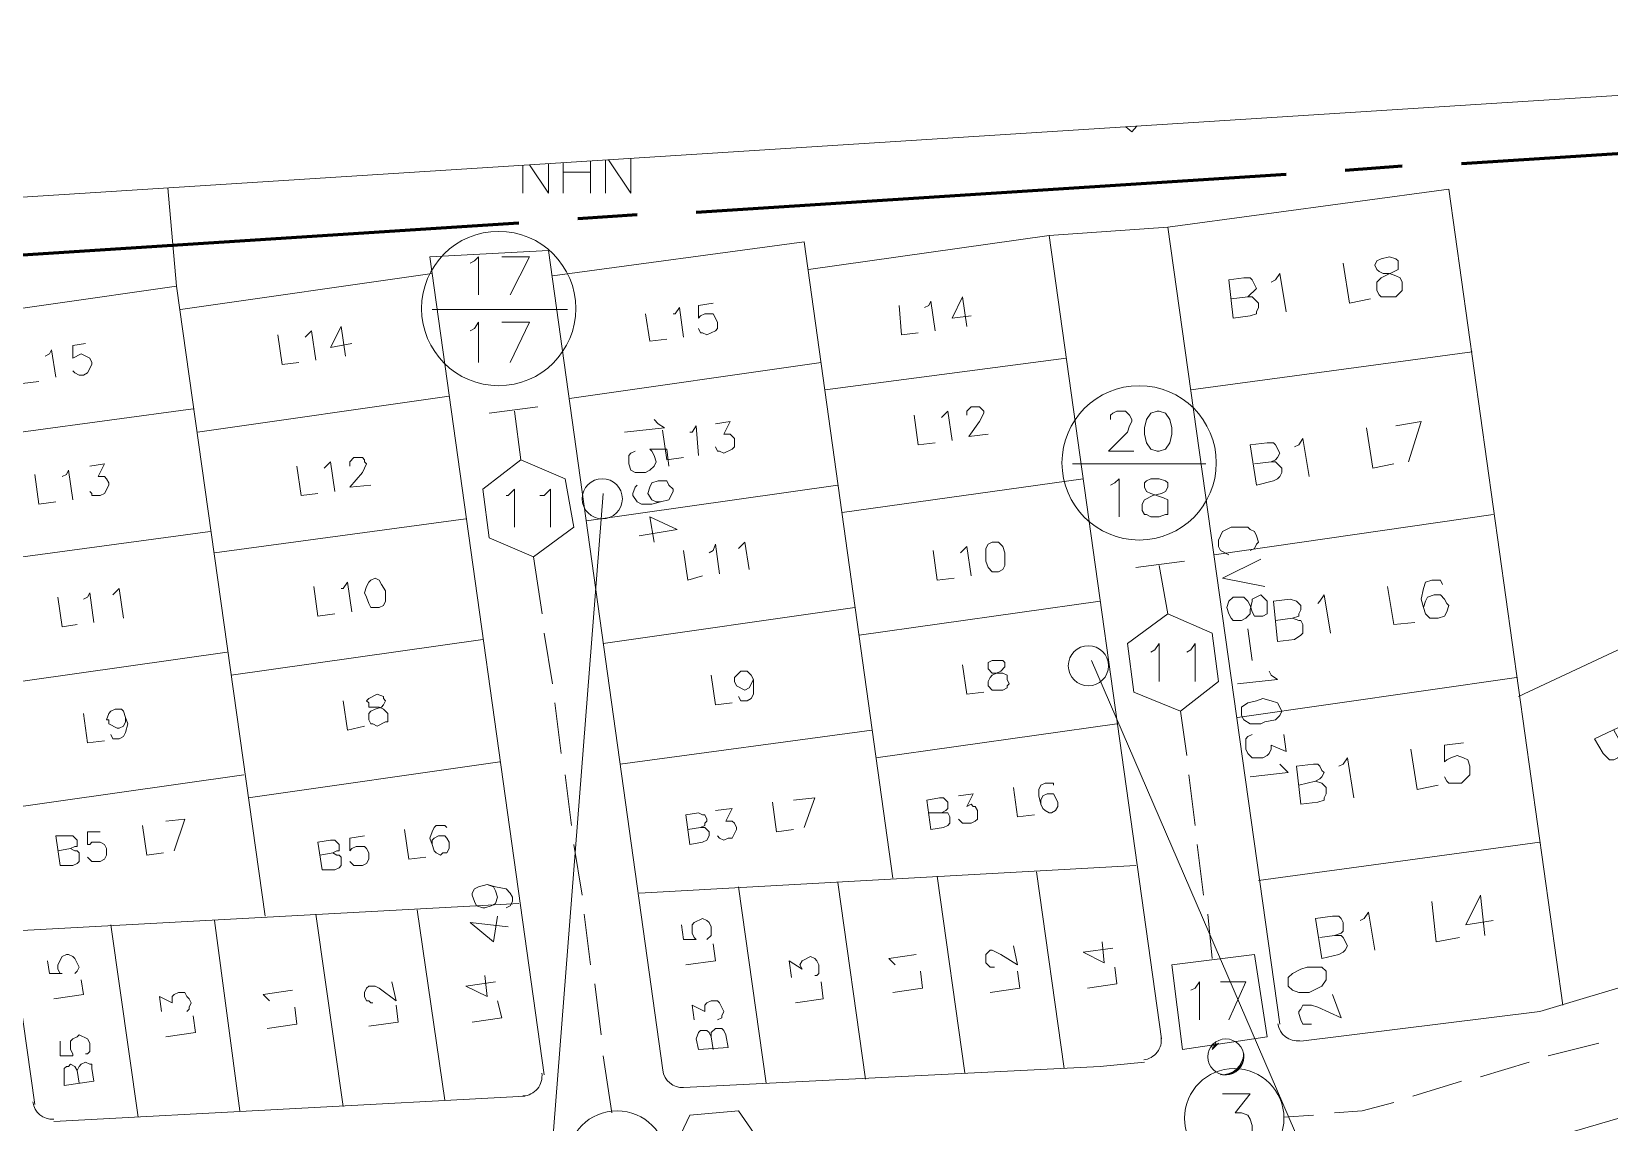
# Model space of a CAD drawing. Header units: millimetres. Extents: x 3.6 to 37.8, y 0.6 to 28.7.
# Drawn here: x 19.515 to 22.628, y 21.483 to 23.635 of the extents above; entities that cross this region are included whole.
import ezdxf

# ---------------------------------------------------------------- set-up
doc = ezdxf.new("R2010")
doc.units = ezdxf.units.MM
for name, color, linetype in [('PDF_0', 7, 'Continuous'), ('PDF_S102$BOUNDARY-NODE', 3, 'Continuous'), ('PDF_S102$Passives-Highleg', 7, 'Continuous'), ('PDF_S102$Passives-Splt2way', 7, 'Continuous'), ('PDF_S102$Passives-TapOffs', 7, 'Continuous'), ('PDF_S102$POLE', 7, 'Continuous'), ('PDF_S102$STRAND', 7, 'Continuous'), ('PDF_S102$Symbols-SelfTerminating', 7, 'Continuous')]:
    doc.layers.add(name, color=color, linetype=linetype)
for name, color, linetype, true_color in [('PDF_S102$Cable-565', 23, 'Continuous', 0xdd8a6d), ('PDF_S102$LOTS', 254, 'Continuous', 0xdcdcdc), ('PDF_S102$ROAD', 8, 'Continuous', 0x7f7f7f), ('PDF_S102$SDU', 157, 'Continuous', 0x396472), ('PDF_S102$Symbols-EndOfLine', 15, 'Continuous', 0x944a4a)]:
    doc.layers.add(name, color=color, linetype=linetype, true_color=true_color)

msp = doc.modelspace()

# ---------------------------------------------------------------- linework, layer by layer
at = {"layer": 'PDF_0', "lineweight": 9}
msp.add_lwpolyline([(28.37407, 23.21161), (26.01802, 23.29084), (26.30158, 28.54921), (21.95227, 28.59091), (22.05235, 25.58434), (22.89052, 23.52436), (13.59559, 22.93222), (13.61644, 22.59862), (13.79158, 21.34762), (13.24531, 21.33094), (13.39543, 19.22509), (13.89166, 19.22926), (13.92919, 18.76222), (13.53721, 18.31186), (13.63729, 17.52373), (14.4838, 17.52373), (14.67562, 15.36367), (14.75068, 14.22526)], dxfattribs=at)
at = {"layer": 'PDF_S102$BOUNDARY-NODE', "lineweight": 60}
for points in [[(22.67368, 24.35419), (23.05315, 23.42011), (22.33591, 23.37424)], [(20.82637, 23.27833), (21.9898, 23.35339)], [(22.10656, 23.36173), (22.21915, 23.37007)], [(19.31266, 23.18242), (20.47609, 23.25748)], [(20.59285, 23.26582), (20.70961, 23.27416)]]:
    msp.add_lwpolyline(points, dxfattribs=at)
at = {"layer": 'PDF_S102$Cable-565', "lineweight": 13}
for points in [[(20.52196, 22.48603), (20.50528, 22.59862)], [(20.54281, 22.34842), (20.52613, 22.4485)], [(20.55949, 22.21081), (20.54698, 22.31089)], [(21.79381, 22.20664), (21.7813, 22.29421)], [(20.58034, 22.06903), (20.56783, 22.16911)], [(21.81049, 22.06903), (21.79798, 22.16911)], [(20.60119, 21.93142), (20.58451, 22.0315)], [(21.82717, 21.93142), (21.81466, 22.0315)], [(20.61787, 21.79381), (20.60536, 21.89389)], [(21.84385, 21.80632), (21.83551, 21.89389)], [(20.63872, 21.6562), (20.62621, 21.75628)], [(22.50688, 21.6145), (22.60696, 21.63952)], [(20.65957, 21.50191), (20.64289, 21.6145)], [(22.37344, 21.5728), (22.46935, 21.60199)], [(22.24, 21.53527), (22.33591, 21.56446)], [(22.08571, 21.50191), (22.13992, 21.50608), (22.20247, 21.52276)], [(22.04401, 21.49774), (21.98563, 21.49357)]]:
    msp.add_lwpolyline(points, dxfattribs=at)
at = {"layer": 'PDF_S102$LOTS', "lineweight": 0}
for points in [[(19.78394, 23.32645), (19.80055, 23.13238)], [(21.75628, 23.24914), (22.31089, 23.3242), (22.53607, 21.71458)], [(21.04738, 23.16574), (21.52276, 23.23246)], [(21.21418, 21.96478), (21.03904, 23.21995), (20.54281, 23.15323)], [(19.97569, 21.88972), (19.80055, 23.13238), (19.30432, 23.06149)], [(19.80889, 23.08651), (20.30512, 23.1574)], [(20.57617, 22.91137), (21.0724, 22.98226)], [(21.08074, 22.92805), (21.55612, 22.9906)], [(21.80215, 22.92805), (22.35676, 23.00311)], [(19.84225, 22.84465), (20.33848, 22.91554)], [(19.33768, 22.8238), (19.83391, 22.89052)], [(20.60953, 22.66951), (21.10576, 22.7404)], [(21.1141, 22.68619), (21.58948, 22.75291)], [(22.4485, 22.3234), (23.3659, 22.75291)], [(19.87561, 22.60696), (20.37184, 22.67368)], [(21.84802, 22.60279), (22.39846, 22.68202)], [(19.37104, 22.58194), (19.86727, 22.64866)], [(21.14746, 22.44433), (21.62284, 22.51105)], [(20.64289, 22.42765), (21.13912, 22.49854)], [(19.90897, 22.3651), (20.4052, 22.43599)], [(19.4044, 22.34008), (19.90063, 22.41097)], [(21.89389, 22.2817), (22.44433, 22.36093)], [(21.18082, 22.20247), (21.6562, 22.26919)], [(20.67625, 22.18996), (21.17248, 22.25668)], [(19.43776, 22.09822), (19.93399, 22.16911)], [(19.94233, 22.12324), (20.43856, 22.19413)], [(21.93559, 21.96061), (22.4902, 22.03567)], [(20.71378, 21.93559), (21.69373, 21.9898)], [(21.55195, 21.58948), (21.49774, 21.97729)], [(20.96398, 21.56029), (20.90977, 21.9481)], [(21.15997, 21.56863), (21.10576, 21.95644)], [(21.35596, 21.58114), (21.30175, 21.96895)], [(19.47112, 21.86053), (20.47609, 21.91474)], [(20.12998, 21.51442), (20.07577, 21.89389)], [(20.33014, 21.52693), (20.27593, 21.90223)], [(19.72549, 21.49357), (19.67128, 21.87304)], [(19.92565, 21.50608), (19.87561, 21.88138)]]:
    msp.add_lwpolyline(points, dxfattribs=at)
at = {"layer": 'PDF_S102$Passives-Highleg', "lineweight": 9}
for points in [[(21.84385, 21.62701), (21.85219, 21.63952)], [(21.84385, 21.62701), (21.85636, 21.63952)]]:
    msp.add_lwpolyline(points, close=True, dxfattribs=at)
msp.add_lwpolyline([(21.84385, 21.63535), (21.84802, 21.63535)], dxfattribs=at)
msp.add_circle((21.87095, 21.61241), 0.03545, dxfattribs=at)
for centre, radius, start, end in [((21.8501, 21.63326), 0.00659, 108.43495, 198.43495), ((21.86262, 21.62075), 0.04383, 267.27369, 357.27369), ((21.86678, 21.61711), 0.04019, 267.02627, 350.29335)]:
    msp.add_arc(centre, radius, start, end, dxfattribs=at)
at = {"layer": 'PDF_S102$Passives-Splt2way', "lineweight": 9}
msp.add_lwpolyline([(21.8647, 21.53944), (21.91891, 21.53944), (21.88972, 21.50191), (21.90223, 21.50191), (21.91474, 21.49774), (21.91891, 21.4894), (21.92308, 21.47689), (21.92308, 21.46438), (21.91891, 21.45187), (21.9064, 21.43936), (21.89389, 21.43519), (21.87721, 21.43519), (21.8647, 21.43936), (21.85636, 21.4477), (21.85219, 21.45604)], dxfattribs=at)
for centre in [(21.88763, 21.49148), (20.66999, 21.40808)]:
    msp.add_circle(centre, 0.098, dxfattribs=at)
at = {"layer": 'PDF_S102$Passives-TapOffs', "lineweight": 9}
for points in [[(20.4052, 22.73206), (20.48026, 22.79044), (20.56783, 22.75291), (20.58451, 22.657), (20.50528, 22.59862), (20.41771, 22.63615)], [(21.67705, 22.42765), (21.75628, 22.48603), (21.84385, 22.4485), (21.85636, 22.35259), (21.7813, 22.29421), (21.68956, 22.33174)], [(21.92725, 21.81466), (21.95227, 21.65203), (21.78547, 21.62701), (21.76462, 21.79381)], [(20.82637, 21.33094), (20.77216, 21.41017), (20.81386, 21.49774), (20.90977, 21.50608), (20.96398, 21.42685), (20.92228, 21.33928)]]:
    msp.add_lwpolyline(points, close=True, dxfattribs=at)
for points in [[(20.45107, 22.71955), (20.45524, 22.71955), (20.46775, 22.73206), (20.46775, 22.657)], [(20.51779, 22.71955), (20.52613, 22.71955), (20.53864, 22.73206), (20.53864, 22.657)], [(21.72292, 22.41097), (21.73126, 22.41514), (21.7396, 22.42765), (21.7396, 22.35259)], [(21.79381, 22.41097), (21.80215, 22.41514), (21.81049, 22.42765), (21.81049, 22.35259)], [(21.80215, 21.74377), (21.81049, 21.74794), (21.81883, 21.76045), (21.81883, 21.68539)], [(21.86053, 21.76045), (21.91057, 21.76045), (21.87721, 21.68539)]]:
    msp.add_lwpolyline(points, dxfattribs=at)
at = {"layer": 'PDF_S102$POLE', "lineweight": 0}
for points in [[(20.74297, 22.86967), (20.75131, 22.86133), (20.76382, 22.85299), (20.68459, 22.84465)], [(20.70544, 22.80712), (20.6971, 22.80295), (20.69293, 22.79878), (20.69293, 22.7821), (20.6971, 22.76959), (20.70544, 22.76542), (20.72629, 22.76542), (20.73463, 22.76959), (20.74297, 22.77793), (20.74714, 22.78627), (20.74297, 22.79878), (20.7388, 22.80712), (20.73463, 22.81129), (20.76799, 22.81129), (20.77216, 22.77793)], [(20.75548, 22.70704), (20.7388, 22.70287), (20.71795, 22.70287), (20.70961, 22.70704), (20.70127, 22.71955), (20.70127, 22.72372), (20.70544, 22.73623), (20.70961, 22.7404)], [(20.74297, 22.62781), (20.73463, 22.67785), (20.78884, 22.65283), (20.71378, 22.64032)], [(21.87721, 22.60279), (21.86053, 22.61113), (21.85636, 22.61947), (21.85636, 22.63198), (21.8647, 22.64866), (21.88138, 22.657), (21.91474, 22.657), (21.91891, 22.65283), (21.92725, 22.64866), (21.93142, 22.64032), (21.93559, 22.62781), (21.93142, 22.62364), (21.92725, 22.6153), (21.91891, 22.61113)], [(21.9481, 22.54024), (21.8647, 22.55692), (21.93976, 22.59445)], [(21.92308, 22.39429), (21.91474, 22.45684)], [(21.95644, 22.37344), (21.96061, 22.3651), (21.97312, 22.35676), (21.89389, 22.34842)], [(21.98563, 22.24834), (21.9898, 22.21498), (21.96061, 22.22749), (21.96061, 22.21915), (21.95644, 22.21081), (21.95227, 22.20664), (21.94393, 22.20247), (21.92308, 22.20247), (21.91474, 22.21081), (21.91057, 22.21915), (21.91057, 22.24), (21.91474, 22.24417), (21.92308, 22.24834)], [(21.97729, 22.18996), (21.99397, 22.17328), (21.91891, 22.16494)]]:
    msp.add_lwpolyline(points, dxfattribs=at)
for points in [[(20.74714, 22.70704), (20.7388, 22.71121), (20.73046, 22.72372), (20.73463, 22.73623), (20.7388, 22.74457), (20.75131, 22.74874), (20.76799, 22.74874), (20.77216, 22.7404), (20.7805, 22.73206), (20.7805, 22.72789), (20.77216, 22.71121), (20.75548, 22.70704)], [(21.95227, 22.51105), (21.95227, 22.48603), (21.94393, 22.48186), (21.92725, 22.48186), (21.92308, 22.4902), (21.91891, 22.50271), (21.91474, 22.51105), (21.9064, 22.51939), (21.88555, 22.51939), (21.87721, 22.51105), (21.87304, 22.49854), (21.87721, 22.48603), (21.88138, 22.47769), (21.88555, 22.47352), (21.90223, 22.47352), (21.91057, 22.47769), (21.91891, 22.48603), (21.91891, 22.49437), (21.92308, 22.51105), (21.92308, 22.51522), (21.93976, 22.52356)], [(21.97312, 22.31089), (21.98146, 22.29421), (21.97729, 22.28587), (21.96895, 22.27753), (21.9481, 22.27336), (21.93976, 22.26919), (21.91891, 22.26919), (21.9064, 22.27753), (21.90223, 22.28587), (21.90223, 22.30255), (21.91474, 22.31089), (21.93142, 22.31506), (21.94393, 22.31923), (21.96061, 22.31506)]]:
    msp.add_lwpolyline(points, close=True, dxfattribs=at)
for centre, radius in [((20.64081, 22.71329), 0.03961), ((21.59991, 22.38386), 0.03962)]:
    msp.add_circle(centre, radius, dxfattribs=at)
at = {"layer": 'PDF_S102$ROAD', "lineweight": 0}
for points in [[(21.69524, 23.44821), (21.68539, 23.43679), (21.67358, 23.44683)], [(21.97729, 21.67705), (21.75628, 23.24914), (21.52276, 23.23246), (21.74377, 21.64786)], [(19.52116, 21.51859), (19.29598, 23.11153), (19.06246, 23.09485), (19.28347, 21.51442)], [(22.01899, 21.64369), (22.4902, 21.70207), (22.6987, 21.76462), (24.0331, 22.39012)], [(19.55869, 21.48523), (20.4886, 21.53527)]]:
    msp.add_lwpolyline(points, dxfattribs=at)
msp.add_lwpolyline([(20.52613, 21.57697), (20.30095, 23.19076), (20.53447, 23.20327), (20.76003, 21.58609, 0.3889027), (20.80135, 21.55195), (21.62284, 21.59365), (21.71041, 21.60199)], format="xyb", dxfattribs=at)
for centre, radius, start, end in [((22.01274, 21.68331), 0.03962, 187.94753, 277.18907), ((21.70415, 21.64578), 0.03962, 277.19024, 7.94829), ((20.48235, 21.57488), 0.03961, 272.94499, 7.94585), ((19.5566, 21.52901), 0.03961, 187.94601, 272.95078)]:
    msp.add_arc(centre, radius, start, end, dxfattribs=at)
at = {"layer": 'PDF_S102$SDU', "lineweight": 0}
for points in [[(20.61787, 23.31586), (20.61787, 23.37958)], [(20.64706, 23.31586), (20.64706, 23.38144)], [(20.65312, 23.38183), (20.6971, 23.31586), (20.6971, 23.38463)], [(20.48443, 23.31586), (20.48443, 23.37108)], [(20.49712, 23.37189), (20.53447, 23.31586), (20.53447, 23.37427)], [(20.56366, 23.31586), (20.56366, 23.37613)], [(20.61787, 23.35756), (20.56366, 23.35756)], [(22.1566, 23.10736), (22.1149, 23.09902), (22.10239, 23.17825)], [(21.91474, 23.11153), (21.92308, 23.11153), (21.93559, 23.09902), (21.93559, 23.09068), (21.93142, 23.08234), (21.93142, 23.07817), (21.91891, 23.074), (21.88555, 23.06983), (21.87721, 23.14489), (21.9064, 23.14906), (21.91891, 23.14906), (21.92308, 23.14489), (21.93142, 23.12821), (21.91474, 23.11153), (21.88138, 23.10736)], [(21.96061, 23.14072), (21.96895, 23.14489), (21.97729, 23.1574), (21.9898, 23.08234)], [(20.83054, 23.04898), (20.83471, 23.04064), (20.83888, 23.04064), (20.84722, 23.03647), (20.8639, 23.04481), (20.86807, 23.04898), (20.86807, 23.06149), (20.85973, 23.07817), (20.84305, 23.07817), (20.83471, 23.074), (20.83054, 23.06983), (20.83054, 23.09485), (20.85973, 23.09902)], [(21.27673, 23.09068), (21.28507, 23.09485), (21.28924, 23.10319), (21.29758, 23.04481)], [(21.36847, 23.074), (21.33094, 23.06983), (21.35179, 23.11153), (21.36013, 23.05315)], [(20.76799, 23.02813), (20.73463, 23.02396), (20.72629, 23.07817)], [(20.7805, 23.07817), (20.78467, 23.07817), (20.79301, 23.09068), (20.80135, 23.0323)], [(21.26422, 23.04064), (21.23086, 23.03647), (21.22669, 23.09485)], [(20.04241, 22.98226), (20.00905, 22.97809), (20.00071, 23.03647)], [(20.05492, 23.0323), (20.06743, 23.04481), (20.07577, 22.98643)], [(20.14666, 23.01979), (20.10496, 23.01145), (20.12581, 23.05315), (20.13415, 22.99477)], [(19.54201, 22.99477), (19.55035, 22.99894), (19.55452, 23.00728), (19.56286, 22.95307)], [(19.59622, 22.96558), (19.60039, 22.96141), (19.60873, 22.95724), (19.61707, 22.95724), (19.62541, 22.96141), (19.63375, 22.97809), (19.63375, 22.98226), (19.62958, 22.9906), (19.6129, 22.99894), (19.59622, 22.9906), (19.59622, 23.01562), (19.62124, 23.01979)], [(19.5295, 22.94473), (19.49614, 22.94056), (19.4878, 22.99894)], [(21.31009, 22.87384), (21.3226, 22.88635), (21.33094, 22.82797)], [(21.36013, 22.87801), (21.36013, 22.88635), (21.36847, 22.89469), (21.38515, 22.89469), (21.39349, 22.88635), (21.39349, 22.88218), (21.38515, 22.8655), (21.3643, 22.83631), (21.40183, 22.84048)], [(20.80135, 22.79461), (20.76799, 22.79044), (20.75965, 22.84882)], [(20.81386, 22.84465), (20.81803, 22.84465), (20.82637, 22.85716), (20.83054, 22.79878)], [(20.8639, 22.86133), (20.89309, 22.8655), (20.88058, 22.84048), (20.89309, 22.84048), (20.90143, 22.83214), (20.90143, 22.81546), (20.89726, 22.81129), (20.88058, 22.80295), (20.87224, 22.80712), (20.86807, 22.80712), (20.8639, 22.81546)], [(21.29758, 22.8238), (21.26422, 22.81963), (21.25588, 22.87801)], [(22.20247, 22.7821), (22.16077, 22.77376), (22.14826, 22.85299)], [(22.20664, 22.85716), (22.25668, 22.8655), (22.23166, 22.78627)], [(21.96061, 22.78627), (21.96895, 22.78627), (21.98146, 22.77376), (21.98146, 22.76542), (21.97729, 22.75708), (21.97312, 22.75291), (21.96478, 22.74874), (21.93142, 22.7404), (21.91891, 22.81963), (21.95227, 22.8238), (21.96478, 22.8238), (21.96895, 22.81963), (21.97729, 22.80295), (21.97312, 22.79461), (21.96895, 22.79044), (21.96061, 22.78627), (21.92725, 22.7821)], [(22.00648, 22.81546), (22.01482, 22.81963), (22.02316, 22.83214), (22.03567, 22.75708)], [(20.14249, 22.77793), (20.14249, 22.78627), (20.15083, 22.79461), (20.16751, 22.79461), (20.17168, 22.79044), (20.17168, 22.78627), (20.17585, 22.7821), (20.16751, 22.76542), (20.14249, 22.73623), (20.18419, 22.7404)], [(19.56286, 22.70704), (19.5295, 22.70287), (19.52116, 22.76125)], [(19.57537, 22.75708), (19.58371, 22.76125), (19.58788, 22.76959), (19.59622, 22.71121)], [(19.62958, 22.77793), (19.65877, 22.7821), (19.64626, 22.75708), (19.65877, 22.75708), (19.66294, 22.75291), (19.66711, 22.74457), (19.66711, 22.7404), (19.65877, 22.72372), (19.65043, 22.71955), (19.63375, 22.71955), (19.63375, 22.72372), (19.62958, 22.72789)], [(20.07994, 22.72372), (20.04658, 22.71955), (20.03824, 22.77793)], [(20.09245, 22.77376), (20.10496, 22.78627), (20.1133, 22.72789)], [(20.83888, 22.56109), (20.80969, 22.55275), (20.80135, 22.61113)], [(20.85139, 22.60696), (20.85973, 22.61113), (20.8639, 22.62364), (20.87224, 22.56526)], [(20.90977, 22.6153), (20.92228, 22.62781), (20.93062, 22.5736)], [(21.33511, 22.55692), (21.30175, 22.55275), (21.29341, 22.61113)], [(21.34762, 22.60696), (21.36013, 22.61947), (21.36847, 22.56109)], [(20.1133, 22.48603), (20.07994, 22.48186), (20.0716, 22.54024)], [(20.12581, 22.53607), (20.12998, 22.53607), (20.13832, 22.54858), (20.14666, 22.4902)], [(22.24417, 22.46935), (22.20247, 22.46518), (22.18996, 22.54024)], [(22.26085, 22.49854), (22.25668, 22.51522), (22.26085, 22.53607), (22.26502, 22.54858), (22.27753, 22.55275), (22.29421, 22.55275), (22.29838, 22.54441)], [(19.60456, 22.46518), (19.57537, 22.46101), (19.56703, 22.51939)], [(19.61707, 22.51522), (19.62541, 22.51939), (19.62958, 22.52773), (19.63792, 22.46935)], [(19.67545, 22.52356), (19.68796, 22.53607), (19.6963, 22.47769)], [(22.00231, 22.47769), (22.01482, 22.47352), (22.01899, 22.47352), (22.02316, 22.46518), (22.02316, 22.4485), (22.01899, 22.44433), (22.00648, 22.43599), (21.97312, 22.43182), (21.96478, 22.51105), (21.99814, 22.51522), (22.01065, 22.51105), (22.01899, 22.50271), (22.01899, 22.49437), (22.01482, 22.48603), (22.01482, 22.48186), (22.00231, 22.47769), (21.96895, 22.47352)], [(22.05235, 22.50688), (22.05652, 22.51105), (22.06486, 22.52356), (22.07737, 22.4485)], [(21.39349, 22.33174), (21.36013, 22.32757), (21.35179, 22.38595)], [(20.89726, 22.31089), (20.8639, 22.30672), (20.85556, 22.3651)], [(20.93896, 22.35676), (20.93062, 22.34008), (20.92228, 22.33591), (20.9056, 22.34425), (20.90143, 22.35259), (20.90143, 22.36093), (20.91394, 22.37344), (20.92645, 22.37344), (20.93479, 22.3651), (20.93896, 22.35676), (20.93896, 22.32757), (20.93479, 22.31923), (20.92645, 22.31506), (20.91394, 22.31506), (20.90977, 22.3234)], [(19.65877, 22.23583), (19.62541, 22.23166), (19.61707, 22.29004)], [(20.17168, 22.26502), (20.13832, 22.25668), (20.12998, 22.31506)], [(19.70047, 22.2817), (19.70464, 22.26919), (19.70047, 22.25251), (19.6963, 22.24417), (19.68796, 22.24), (19.67545, 22.24), (19.67128, 22.24834)], [(22.65283, 22.22749), (22.65283, 22.21081), (22.64449, 22.20247), (22.63615, 22.1983), (22.62781, 22.1983), (22.6153, 22.21081), (22.59862, 22.24), (22.66951, 22.27336), (22.68619, 22.24), (22.68619, 22.22332), (22.67785, 22.21915), (22.67368, 22.21498), (22.66534, 22.21498), (22.65283, 22.22749), (22.63615, 22.25668)], [(22.30255, 22.16494), (22.30672, 22.1566), (22.31089, 22.15243), (22.33591, 22.15243), (22.35259, 22.16911), (22.35259, 22.18579), (22.34842, 22.1983), (22.34008, 22.20247), (22.32757, 22.20664), (22.31506, 22.20247), (22.30672, 22.1983), (22.30255, 22.19413), (22.30255, 22.22749), (22.34008, 22.23166)], [(22.09405, 22.18579), (22.10239, 22.18996), (22.11073, 22.20247), (22.12324, 22.12324)], [(22.29004, 22.14826), (22.24834, 22.13992), (22.23583, 22.21915)], [(22.04818, 22.1566), (22.06069, 22.15243), (22.06903, 22.14409), (22.06903, 22.13158), (22.06486, 22.12324), (22.06486, 22.11907), (22.05235, 22.1149), (22.01899, 22.11073), (22.01065, 22.18579), (22.04401, 22.18996), (22.05235, 22.18996), (22.05652, 22.18579), (22.06069, 22.17745), (22.06486, 22.17328), (22.06069, 22.16494), (22.05652, 22.16077), (22.04818, 22.1566), (22.01482, 22.14826)], [(21.49357, 22.08988), (21.46021, 22.08571), (21.45187, 22.14409)], [(21.50608, 22.11073), (21.50191, 22.12741), (21.50191, 22.13992), (21.50608, 22.14826), (21.51442, 22.15243), (21.5311, 22.15243), (21.5311, 22.14826)], [(20.8639, 22.09822), (20.89726, 22.10239), (20.88475, 22.07737), (20.89726, 22.07737), (20.90143, 22.0732), (20.9056, 22.06486), (20.9056, 22.06069), (20.89726, 22.04401), (20.88892, 22.04401), (20.88058, 22.03984), (20.87224, 22.04401), (20.86807, 22.04818)], [(21.01819, 22.06069), (20.98483, 22.05652), (20.97649, 22.1149)], [(21.01819, 22.11907), (21.05989, 22.12324), (21.03904, 22.06486)], [(21.31009, 22.09405), (21.3226, 22.09405), (21.32677, 22.08571), (21.32677, 22.0732), (21.3226, 22.06903), (21.31426, 22.06486), (21.28924, 22.06069), (21.2809, 22.11907), (21.30592, 22.12324), (21.31426, 22.12324), (21.3226, 22.1149), (21.3226, 22.10239), (21.31843, 22.09822), (21.31009, 22.09405), (21.28507, 22.09405)], [(21.34345, 22.12741), (21.37264, 22.13158), (21.36013, 22.10656), (21.36847, 22.11073), (21.37264, 22.10656), (21.37681, 22.10656), (21.38098, 22.09822), (21.38098, 22.08154), (21.37681, 22.07737), (21.36847, 22.0732), (21.35179, 22.0732), (21.34345, 22.08154)], [(19.7797, 22.07737), (19.81723, 22.08154), (19.79638, 22.01899)], [(20.83471, 22.06486), (20.84305, 22.06486), (20.85139, 22.05652), (20.85139, 22.04818), (20.84722, 22.03984), (20.83888, 22.03567), (20.81386, 22.0315), (20.80552, 22.08988), (20.83054, 22.09405), (20.83888, 22.08988), (20.84305, 22.08988), (20.84722, 22.08154), (20.84722, 22.07737), (20.84305, 22.0732), (20.84305, 22.06903), (20.83471, 22.06486), (20.80969, 22.06069)], [(19.59205, 22.02316), (19.60039, 22.01899), (19.60456, 22.01899), (19.60873, 22.01482), (19.60873, 21.99814), (19.60456, 21.99397), (19.59622, 21.9898), (19.5712, 21.9898), (19.56286, 22.04818), (19.59622, 22.04818), (19.60456, 22.03984), (19.60456, 22.02733), (19.60039, 22.02733), (19.59205, 22.02316), (19.56703, 22.01899)], [(19.62541, 22.00648), (19.63375, 21.99814), (19.65043, 21.99814), (19.65877, 22.00231), (19.66294, 22.01065), (19.66294, 22.02316), (19.65877, 22.0315), (19.65043, 22.03567), (19.63375, 22.03567), (19.62958, 22.0315), (19.62541, 22.0315), (19.62541, 22.05652), (19.65043, 22.05652)], [(19.77553, 22.01482), (19.74217, 22.01065), (19.73383, 22.06903)], [(20.10913, 22.01482), (20.11747, 22.01065), (20.12164, 22.01065), (20.12581, 22.00648), (20.12581, 21.9898), (20.12164, 21.98563), (20.1133, 21.98146), (20.08828, 21.98146), (20.07994, 22.03567), (20.10496, 22.03984), (20.1133, 22.03984), (20.12164, 22.0315), (20.12164, 22.01899), (20.11747, 22.01899), (20.10913, 22.01482), (20.08411, 22.01065)], [(20.14249, 21.99814), (20.15083, 21.9898), (20.16751, 21.9898), (20.17585, 21.99397), (20.18002, 22.00231), (20.18002, 22.01482), (20.17585, 22.02316), (20.17168, 22.02733), (20.155, 22.02733), (20.14666, 22.02316), (20.14249, 22.01899), (20.14249, 22.04401), (20.17168, 22.04818)], [(20.29261, 22.00648), (20.25925, 22.00231), (20.25091, 22.06069)], [(20.30512, 22.0315), (20.30095, 22.04401), (20.30512, 22.05652), (20.30929, 22.06486), (20.31346, 22.06903), (20.33014, 22.06903), (20.33431, 22.06486)], [(22.33174, 21.84802), (22.28587, 21.83968), (22.27753, 21.91891)], [(22.39846, 21.88138), (22.34425, 21.87304), (22.37344, 21.93142), (22.38178, 21.85219)], [(20.84722, 21.84385), (20.85556, 21.85219), (20.85556, 21.86887), (20.85139, 21.87721), (20.84722, 21.88138), (20.83888, 21.88555), (20.8222, 21.87721), (20.81803, 21.87304), (20.81803, 21.85636), (20.8222, 21.84802), (20.82637, 21.84385), (20.80135, 21.84385), (20.79718, 21.87304)], [(22.08571, 21.85219), (22.09822, 21.85219), (22.10239, 21.84802), (22.11073, 21.83134), (22.10656, 21.823), (22.10239, 21.81883), (22.09405, 21.81466), (22.06069, 21.80632), (22.04818, 21.88555), (22.08154, 21.88972), (22.09405, 21.88972), (22.09822, 21.88555), (22.10239, 21.87721), (22.10239, 21.86053), (22.09822, 21.85636), (22.08571, 21.85219), (22.05652, 21.84802)], [(22.13575, 21.88138), (22.14409, 21.88555), (22.15243, 21.89806), (22.16494, 21.823)], [(20.85973, 21.83551), (20.8639, 21.80215), (20.80552, 21.79381)], [(21.41434, 21.78964), (21.406, 21.78964), (21.39766, 21.79798), (21.39766, 21.81466), (21.406, 21.823), (21.41017, 21.823), (21.42685, 21.81466), (21.46021, 21.79381), (21.45187, 21.83134)], [(21.62701, 21.83968), (21.63118, 21.79798), (21.58948, 21.81883), (21.64786, 21.82717)], [(19.60039, 21.77713), (19.60456, 21.7813), (19.60873, 21.78964), (19.60039, 21.80632), (19.59622, 21.81049), (19.58788, 21.81466), (19.58371, 21.81466), (19.57537, 21.81049), (19.56703, 21.79381), (19.56703, 21.78547), (19.5712, 21.77713), (19.57537, 21.77713), (19.55035, 21.77713), (19.54618, 21.80215)], [(21.01402, 21.76879), (21.00985, 21.80215), (21.03487, 21.78547), (21.0307, 21.79381), (21.03487, 21.80215), (21.05155, 21.81049), (21.05989, 21.80632), (21.06406, 21.80215), (21.06823, 21.79381), (21.06823, 21.77713), (21.06406, 21.77296), (21.05989, 21.77296)], [(21.21835, 21.79381), (21.20584, 21.80632), (21.26005, 21.81466)], [(19.6129, 21.76462), (19.61707, 21.73543), (19.55869, 21.72709)], [(20.18836, 21.71875), (20.18419, 21.71875), (20.18002, 21.72292), (20.17585, 21.72292), (20.17168, 21.73126), (20.17168, 21.7396), (20.17585, 21.74794), (20.18002, 21.75211), (20.19253, 21.75211), (20.20087, 21.74794), (20.23423, 21.72292), (20.22589, 21.76045)], [(20.40937, 21.77296), (20.41354, 21.73126), (20.37184, 21.75211), (20.43022, 21.76045)], [(21.0724, 21.76045), (21.07657, 21.72709), (21.02236, 21.71875)], [(21.26839, 21.7813), (21.27256, 21.74794), (21.21418, 21.7396)], [(21.46021, 21.7813), (21.46438, 21.74794), (21.406, 21.7396)], [(21.65203, 21.78964), (21.6562, 21.75628), (21.59782, 21.74794)], [(19.77136, 21.70207), (19.76719, 21.73126), (19.79221, 21.71875), (19.79221, 21.73126), (19.79638, 21.73543), (19.80472, 21.7396), (19.81723, 21.7396), (19.8214, 21.73126), (19.82557, 21.72709), (19.82974, 21.71875), (19.82557, 21.71041), (19.82557, 21.70624), (19.8214, 21.70207)], [(19.98403, 21.72292), (19.97152, 21.73543), (20.0299, 21.74377)], [(20.03407, 21.71041), (20.03824, 21.67705), (19.97986, 21.66871)], [(20.23423, 21.71458), (20.2384, 21.68122), (20.18002, 21.67288)], [(20.43439, 21.72292), (20.44273, 21.68956), (20.38435, 21.68122)], [(20.8222, 21.68539), (20.81803, 21.71458), (20.84305, 21.70207), (20.84305, 21.71458), (20.84722, 21.71875), (20.85556, 21.72292), (20.86807, 21.72292), (20.87224, 21.71875), (20.88058, 21.70207), (20.87641, 21.69373), (20.87641, 21.68956), (20.86807, 21.68539)], [(19.83391, 21.69373), (19.83808, 21.66037), (19.7797, 21.65203)], [(20.85556, 21.65203), (20.85556, 21.66037), (20.8639, 21.66871), (20.87641, 21.66871), (20.88058, 21.66454), (20.88475, 21.6562), (20.88892, 21.63118), (20.83054, 21.62701), (20.82637, 21.64786), (20.83054, 21.66037), (20.83471, 21.66454), (20.84722, 21.66454), (20.85139, 21.66037), (20.85556, 21.65203), (20.85973, 21.62701)], [(19.62124, 21.61867), (19.62541, 21.61867), (19.62958, 21.62284), (19.62958, 21.63952), (19.62541, 21.64786), (19.60873, 21.6562), (19.60456, 21.65203), (19.59622, 21.64786), (19.59205, 21.64369), (19.59205, 21.62701), (19.59622, 21.61867), (19.59622, 21.6145), (19.5712, 21.6145), (19.5712, 21.64369)], [(19.60456, 21.58531), (19.60873, 21.59365), (19.6129, 21.59782), (19.62124, 21.60199), (19.62958, 21.59782), (19.63375, 21.59782), (19.63375, 21.58948), (19.63792, 21.56446), (19.57954, 21.55612), (19.57954, 21.58948), (19.58371, 21.59365), (19.58788, 21.59365), (19.59205, 21.59782), (19.60039, 21.59365), (19.60456, 21.58531), (19.60873, 21.56029)]]:
    msp.add_lwpolyline(points, dxfattribs=at)
for points in [[(22.17745, 23.18659), (22.19413, 23.19076), (22.20664, 23.18659), (22.21081, 23.18242), (22.21081, 23.16574), (22.17745, 23.14906), (22.16911, 23.14072), (22.16911, 23.12404), (22.17328, 23.1157), (22.17745, 23.11153), (22.20664, 23.11153), (22.21915, 23.12404), (22.21915, 23.14072), (22.21498, 23.14906), (22.20664, 23.15323), (22.19413, 23.1574), (22.18162, 23.1574), (22.17328, 23.16157), (22.16911, 23.16574), (22.16494, 23.17408), (22.16911, 23.18242)], [(21.41017, 22.62781), (21.42268, 22.62781), (21.43102, 22.61947), (21.43519, 22.60696), (21.43519, 22.58194), (21.43102, 22.5736), (21.42268, 22.56943), (21.41017, 22.56943), (21.40183, 22.57777), (21.39766, 22.59028), (21.39766, 22.6153), (21.40183, 22.62364)], [(20.18419, 22.55275), (20.19253, 22.55692), (20.20087, 22.55275), (20.20504, 22.54441), (20.21338, 22.5319), (20.21338, 22.51105), (20.20921, 22.50271), (20.20087, 22.49854), (20.18419, 22.49854), (20.18002, 22.50688), (20.17585, 22.51939), (20.17168, 22.52773), (20.17585, 22.54024), (20.18002, 22.54858)], [(22.26502, 22.51105), (22.26919, 22.51939), (22.2817, 22.52356), (22.29421, 22.52356), (22.30255, 22.51522), (22.30672, 22.50688), (22.31089, 22.50271), (22.30672, 22.4902), (22.30255, 22.48186), (22.29004, 22.47769), (22.27336, 22.47769), (22.26502, 22.48603), (22.26085, 22.49854)], [(21.41017, 22.39429), (21.43102, 22.39429), (21.43519, 22.39012), (21.43519, 22.38178), (21.42685, 22.37344), (21.41017, 22.3651), (21.406, 22.36093), (21.40183, 22.35259), (21.40183, 22.34425), (21.41017, 22.33591), (21.43102, 22.33591), (21.43936, 22.34008), (21.43936, 22.34425), (21.44353, 22.34842), (21.43936, 22.35676), (21.43936, 22.3651), (21.43102, 22.36927), (21.41017, 22.36927), (21.40183, 22.37761), (21.40183, 22.39012)], [(20.18002, 22.31923), (20.1967, 22.32757), (20.20921, 22.3234), (20.20921, 22.31923), (20.21338, 22.31506), (20.20921, 22.30672), (20.20504, 22.30255), (20.19253, 22.29838), (20.18419, 22.29421), (20.18002, 22.29004), (20.18002, 22.27753), (20.18419, 22.26919), (20.18836, 22.26919), (20.1967, 22.26502), (20.21338, 22.27336), (20.21755, 22.27336), (20.21755, 22.29004), (20.20921, 22.29838), (20.20087, 22.30255), (20.18002, 22.30255), (20.18002, 22.31089), (20.17585, 22.31506)], [(19.70047, 22.27336), (19.6963, 22.26502), (19.68796, 22.26085), (19.68379, 22.26085), (19.66711, 22.26919), (19.66711, 22.27753), (19.66294, 22.27753), (19.66711, 22.29004), (19.67128, 22.29421), (19.67962, 22.29838), (19.69213, 22.29838), (19.6963, 22.29421), (19.70047, 22.2817)], [(21.50608, 22.11907), (21.51025, 22.12741), (21.51859, 22.13158), (21.5311, 22.13158), (21.53944, 22.1149), (21.53944, 22.10656), (21.53527, 22.09822), (21.52693, 22.09405), (21.52276, 22.09405), (21.51442, 22.09822), (21.51025, 22.10239), (21.50608, 22.11073)], [(20.30512, 22.03984), (20.30929, 22.04401), (20.31763, 22.04818), (20.33014, 22.04818), (20.33431, 22.04401), (20.33848, 22.03567), (20.33848, 22.02316), (20.33431, 22.01482), (20.32597, 22.01482), (20.3218, 22.01065), (20.31346, 22.01482), (20.30929, 22.01899), (20.30512, 22.0315)]]:
    msp.add_lwpolyline(points, close=True, dxfattribs=at)
at = {"layer": 'PDF_S102$STRAND', "color": 254, "lineweight": 0, "true_color": 0xdcdcdc}
for points in [[(21.00151, 20.29261), (20.52613, 21.23086), (20.64289, 22.72372)], [(21.60616, 22.39429), (22.06903, 21.3226), (23.3659, 21.70207), (24.08314, 22.54441), (24.5752, 20.91394), (26.16814, 20.78467), (28.27816, 20.79301)]]:
    msp.add_lwpolyline(points, dxfattribs=at)
at = {"layer": 'PDF_S102$STRAND', "lineweight": 0}
for points in [[(20.42605, 21.9481), (20.43022, 21.93976), (20.43439, 21.92725), (20.43022, 21.91474), (20.42188, 21.91057), (20.40937, 21.9064), (20.4052, 21.9064), (20.39269, 21.91057), (20.38852, 21.91891), (20.38435, 21.93142), (20.38435, 21.93559), (20.38852, 21.94393), (20.39686, 21.9481), (20.41354, 21.95227)], [(21.99397, 21.75211), (21.99397, 21.76879), (22.00231, 21.77713), (22.01899, 21.78547), (22.0315, 21.78964), (22.06069, 21.78964), (22.06903, 21.7813), (22.06903, 21.76462), (22.06069, 21.75211), (22.03567, 21.7396), (22.01482, 21.7396), (22.00231, 21.74377)]]:
    msp.add_lwpolyline(points, close=True, dxfattribs=at)
for points in [[(20.41354, 21.95227), (20.43022, 21.9481), (20.45107, 21.94393), (20.45941, 21.93559), (20.46358, 21.92725), (20.46358, 21.91891), (20.45941, 21.91057), (20.45107, 21.9064)], [(20.43439, 21.88972), (20.42605, 21.83968), (20.38018, 21.87721), (20.45524, 21.86887)], [(22.03984, 21.67705), (22.02316, 21.67705), (22.01899, 21.68539), (22.01482, 21.6979), (22.01482, 21.70207), (22.01899, 21.70624), (22.02316, 21.71458), (22.03984, 21.71458), (22.05235, 21.71041), (22.09822, 21.68956), (22.08154, 21.73543)]]:
    msp.add_lwpolyline(points, dxfattribs=at)
at = {"layer": 'PDF_S102$Symbols-EndOfLine', "lineweight": 0}
for points in [[(20.38018, 23.17825), (20.38852, 23.18242), (20.39686, 23.19076), (20.39686, 23.1157)], [(20.44273, 23.19076), (20.49694, 23.19076), (20.45941, 23.1157)], [(20.572, 23.08651), (20.30512, 23.08651)], [(20.38018, 23.04481), (20.38852, 23.04898), (20.39686, 23.06149), (20.39686, 22.98226)], [(20.44273, 23.06149), (20.49694, 23.06149), (20.45941, 22.98226)], [(21.64369, 22.86967), (21.64369, 22.87801), (21.64786, 22.88218), (21.6562, 22.88635), (21.67288, 22.88635), (21.68122, 22.87801), (21.68539, 22.86967), (21.68539, 22.8655), (21.68122, 22.85716), (21.67705, 22.84465), (21.63952, 22.80712), (21.68956, 22.80712)], [(21.83134, 22.7821), (21.56863, 22.7821)], [(21.64369, 22.7404), (21.65203, 22.74457), (21.66037, 22.75291), (21.66037, 22.67785)]]:
    msp.add_lwpolyline(points, dxfattribs=at)
for points in [[(21.73543, 22.88635), (21.7396, 22.88635), (21.75211, 22.88218), (21.76045, 22.86967), (21.76462, 22.85299), (21.76462, 22.84048), (21.76045, 22.8238), (21.75211, 22.81129), (21.7396, 22.80712), (21.73543, 22.80712), (21.72292, 22.81129), (21.71458, 22.8238), (21.71041, 22.84048), (21.71041, 22.85299), (21.71458, 22.86967), (21.72292, 22.88218)], [(21.72292, 22.75291), (21.7396, 22.75291), (21.75211, 22.74874), (21.75628, 22.74457), (21.75628, 22.73623), (21.75211, 22.72789), (21.74377, 22.72372), (21.72709, 22.71955), (21.71041, 22.71121), (21.70624, 22.70287), (21.70624, 22.69036), (21.71041, 22.68202), (21.71458, 22.68202), (21.72292, 22.67785), (21.7396, 22.67785), (21.75211, 22.68202), (21.75628, 22.68202), (21.75628, 22.71121), (21.74794, 22.71538), (21.72292, 22.72372), (21.71458, 22.72789), (21.71041, 22.73623), (21.71041, 22.74457), (21.71458, 22.74874)]]:
    msp.add_lwpolyline(points, close=True, dxfattribs=at)
for centre in [(20.43647, 23.08859), (21.69998, 22.78418)]:
    msp.add_circle(centre, 0.15221, dxfattribs=at)
at = {"layer": 'PDF_S102$Symbols-SelfTerminating', "lineweight": 9}
for points in [[(20.41771, 22.88218), (20.51362, 22.89469)], [(20.46775, 22.88635), (20.48026, 22.79044)], [(21.69373, 22.57777), (21.78964, 22.59028)], [(21.7396, 22.58194), (21.75628, 22.48603)]]:
    msp.add_lwpolyline(points, dxfattribs=at)

doc.saveas('drawing.dxf')
